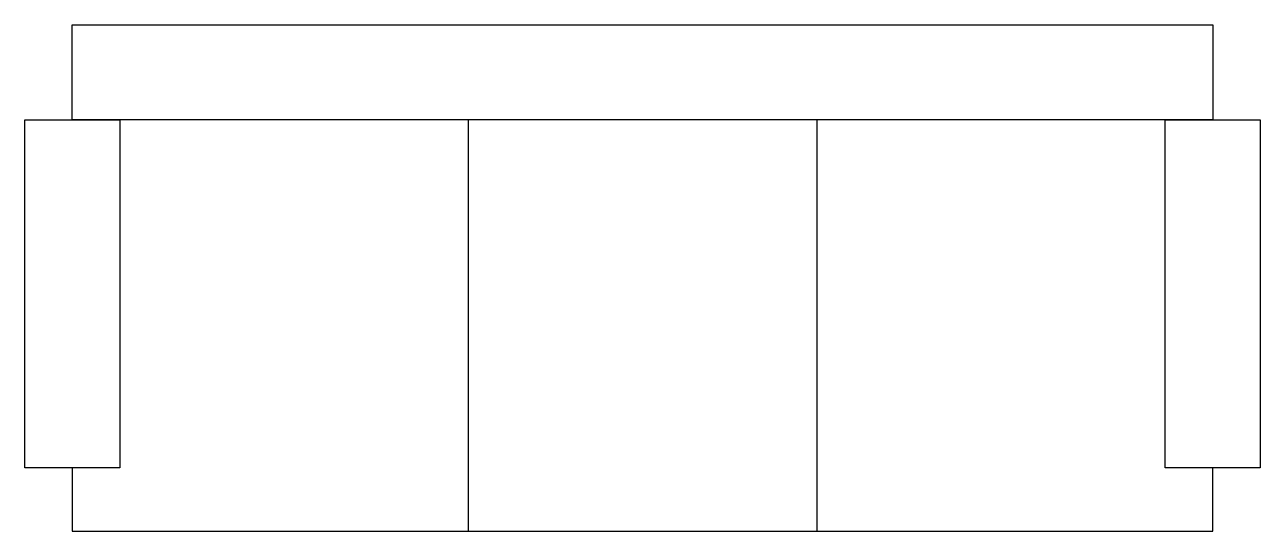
# Model space of a CAD drawing. Extents: x 23.65 to 25.6, y 29.87 to 30.67.
import ezdxf

# ---------------------------------------------------------------- set-up
doc = ezdxf.new("R2010")
doc.units = 0
doc.header["$MEASUREMENT"] = 0
doc.layers.add('A-MOBILIA', color=2, linetype='CONTINUOUS')

msp = doc.modelspace()

# ---------------------------------------------------------------- linework, layer by layer
at = {"layer": 'A-MOBILIA'}
for p, q in [((24.3463, 30.5227), (24.3463, 29.8727)), ((24.8963, 30.5227), (24.8963, 29.8727))]:
    msp.add_line(p, q, dxfattribs=at)
for points in [[(25.5213, 30.6727), (25.5213, 30.5227), (23.7213, 30.5227), (23.7213, 30.6727)], [(23.6463, 30.5227), (23.7963, 30.5227), (23.7963, 29.9727), (23.6463, 29.9727)], [(25.4463, 30.5227), (25.5963, 30.5227), (25.5963, 29.9727), (25.4463, 29.9727)]]:
    msp.add_lwpolyline(points, close=True, dxfattribs=at)
msp.add_lwpolyline([(23.7213, 29.9727), (23.7213, 29.8727), (25.5213, 29.8727), (25.5213, 29.9727)], dxfattribs=at)

doc.saveas('drawing.dxf')
